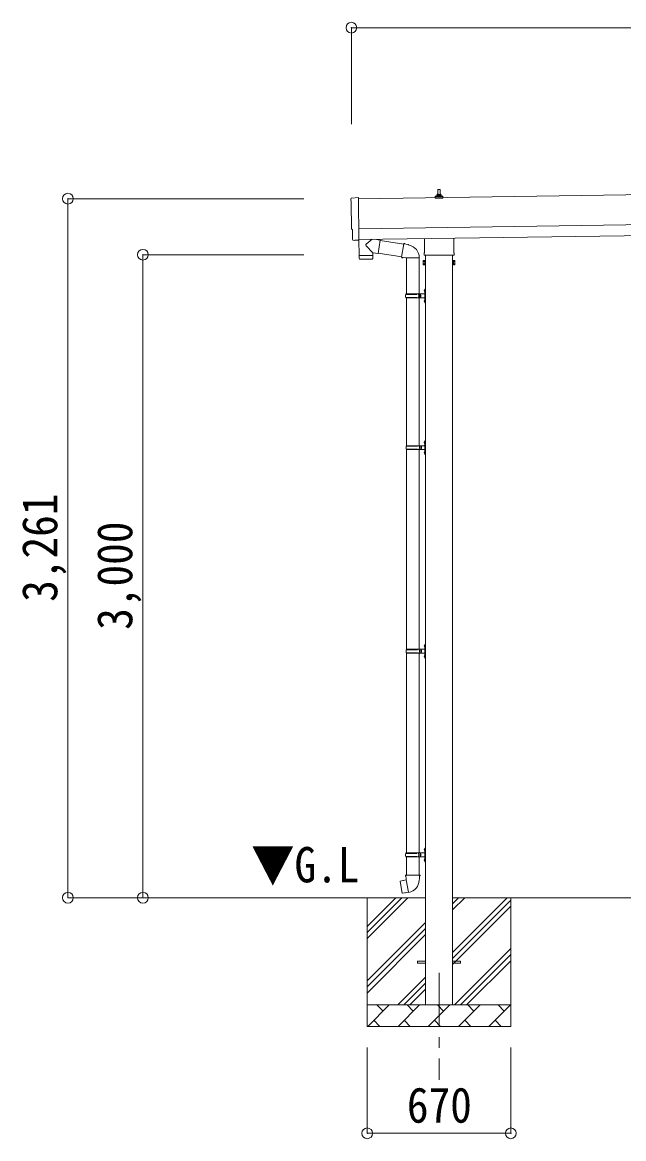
# Model space of a CAD drawing. Units: millimetres at full size, sheet at 1:50. Extents: x -14053 to 14053, y -9700 to 9700.
# Drawn here: x -1710 to 1096, y -6724 to -1516 of the extents above; entities that cross this region are included whole.
import ezdxf
from ezdxf.enums import TextEntityAlignment as Align

# ---------------------------------------------------------------- set-up
doc = ezdxf.new("R2010")
doc.units = ezdxf.units.MM
doc.header["$LTSCALE"] = 50
doc.header["$PDMODE"] = 32
doc.header["$PDSIZE"] = 50
doc.linetypes.add('CHAIN1', pattern=[8, 5, -1, 1, -1])
for name, color, linetype, lineweight in [('0-1_Defpoints', 7, 'CHAIN1', 9), ('0-2_TEXT1', 4, 'Continuous', 9), ('0-3_SHAPE', 7, 'Continuous', 9), ('0-7_PARTS2', 7, 'Continuous', 9), ('0-8_TABLE1', 6, 'Continuous', 9), ('0-9_DIM1', 7, 'Continuous', 9)]:
    doc.layers.add(name, color=color, linetype=linetype, lineweight=lineweight)
doc.styles.add('ＭＳ ゴシック', font='')
doc.styles.get('ＭＳ ゴシック').set_extended_font_data('MS Gothic')

msp = doc.modelspace()

# ---------------------------------------------------------------- linework, layer by layer
at = {"layer": '0-1_Defpoints'}
msp.add_line((234.55, -5950.37), (234.55, -6450.37), dxfattribs=at)
at = {"layer": '0-2_TEXT1'}
for p, q in [((5676.74, -2256.21), (-141.85, -2339.33)), ((-173.47, -2336.35), (-141.93, -2334.25)), ((-141.93, -2334.25), (-139.08, -2533.08)), ((216.3, -2336.61), (216.3, -2328.9)), ((252.8, -2336.61), (216.3, -2336.61)), ((216.68, -2328.11), (252.41, -2328.11)), ((217.06, -2327.93), (223.78, -2326.3)), ((224.16, -2326.11), (244.93, -2326.11)), ((224.55, -2325.32), (224.55, -2321.11)), ((225.55, -2321.11), (243.55, -2321.11)), ((228.55, -2321.11), (229.27, -2297.59)), ((230.27, -2296.61), (238.82, -2296.61)), ((239.82, -2297.59), (240.55, -2321.11)), ((244.55, -2325.32), (244.55, -2321.11)), ((252.03, -2327.93), (245.31, -2326.3)), ((252.8, -2336.61), (252.8, -2328.9)), ((-139.85, -2479.32), (5678.74, -2396.2)), ((-139.14, -2529.32), (5679.45, -2446.19)), ((-158.72, -2533.36), (-165.64, -2533.1)), ((166.25, -2590.6), (166.25, -2524.95)), ((302.85, -2523), (302.85, -2590.6)), ((164.55, -2599.37), (164.55, -2593.87)), ((302.48, -2602.87), (166.61, -2602.87)), ((172.05, -2602.87), (172.05, -6100.37)), ((297.05, -2602.87), (297.05, -6100.37)), ((304.55, -2593.87), (304.55, -2599.37)), ((160.55, -2628.87), (161.3, -2627.56)), ((160.55, -2628.87), (160.55, -2645.87)), ((160.55, -2645.87), (161.3, -2647.19)), ((167.55, -2627.56), (161.3, -2627.56)), ((167.55, -2632.46), (161.3, -2632.46)), ((167.55, -2642.28), (161.3, -2642.28)), ((167.55, -2647.19), (161.3, -2647.19)), ((167.55, -2647.19), (167.55, -2627.56)), ((167.55, -2628.17), (170.05, -2628.17)), ((170.05, -2646.57), (167.55, -2646.57)), ((297.05, -2647.87), (299.05, -2647.87)), ((301.55, -2628.17), (299.05, -2628.17)), ((299.05, -2646.57), (301.55, -2646.57)), ((301.55, -2647.19), (301.55, -2627.56)), ((301.55, -2627.56), (307.79, -2627.56)), ((301.55, -2632.46), (307.79, -2632.46)), ((301.55, -2642.28), (307.79, -2642.28)), ((301.55, -2647.19), (307.79, -2647.19)), ((308.55, -2628.87), (307.79, -2627.56)), ((308.55, -2645.87), (307.79, -2647.19)), ((308.55, -2628.87), (308.55, -2645.87)), ((134.55, -5895.87), (172.05, -5895.87)), ((134.55, -5904.87), (134.55, -5895.87)), ((134.55, -5904.87), (172.05, -5904.87)), ((297.05, -5895.87), (334.55, -5895.87)), ((297.05, -5904.87), (334.55, -5904.87)), ((334.55, -5904.87), (334.55, -5895.87))]:
    msp.add_line(p, q, dxfattribs=at)
for points in [[(-168.52, -2530.15), (-169.19, -2483.13), (-169.79, -2483.13)], [(-157.98, -2533.08), (-157.32, -2532.44), (-139.08, -2533.09)], [(299.05, -2647.87), (299.05, -2626.87), (297.05, -2626.87)]]:
    msp.add_lwpolyline(points, dxfattribs=at)
msp.add_lwpolyline([(170.05, -2647.87), (170.05, -2626.87), (172.05, -2626.87), (172.05, -2647.87)], close=True, dxfattribs=at)
for centre, radius, start, end in [((217.3, -2328.9), 1, 103.62699, 180), ((223.55, -2325.32), 1, 283.62699, 0), ((228.63, -2321.74), 4.13, 90, 171.17633), ((225.55, -2322.11), 1, 90, 180), ((230.27, -2297.61), 1, 90, 178.60509), ((237.88, -2321.11), 4.83, 133.60282, 180), ((231.21, -2321.11), 4.83, 0, 46.39718), ((238.82, -2297.61), 1, 1.39491, 90), ((240.46, -2321.74), 4.13, 8.82367, 90), ((243.55, -2322.11), 1, 0, 90), ((245.55, -2325.32), 1, 180, 256.37301), ((251.8, -2328.9), 1, 0, 76.37301), ((168.55, -2593.87), 4, 125.09963, 180), ((168.55, -2599.37), 4, 180, 194.47751), ((168.55, -2599.37), 4, 194.47751, 241.04498), ((300.55, -2599.37), 4, 298.95502, 345.52249), ((300.55, -2593.87), 4, 0, 54.90037), ((300.55, -2599.37), 4, 345.52249, 0), ((164.89, -2630.01), 4.34, 145.61575, 214.38425), ((164.89, -2644.73), 4.34, 145.61575, 214.38425), ((176.79, -2637.37), 16.24, 162.41205, 197.58795), ((292.3, -2637.37), 16.24, 342.41205, 17.58795), ((304.2, -2630.01), 4.34, 325.61575, 34.38425), ((304.2, -2644.73), 4.34, 325.61575, 34.38425)]:
    msp.add_arc(centre, radius, start, end, dxfattribs=at)
for centre, major_axis, ratio, start_param, end_param in [((-173.27, -2339.34), (-3, -0.04), 0.99863, 4.7647489, 6.2979817), ((-4937.64, -2477.84), (4762.89, 68.04), 0.99863, 6.2686928, 6.2979817), ((-169.86, -2478.74), (-4.41, -0.06), 0.99863, 6.2686928, 7.8539816), ((-165.52, -2530.1), (-2.15, -2.1), 0.9974, 5.5252311, 7.0411395), ((-158.67, -2532.36), (-0.717, -0.7), 0.9974, 0.7579542, 1.5707963)]:
    msp.add_ellipse(centre, major_axis=major_axis, ratio=ratio, start_param=start_param, end_param=end_param, dxfattribs=at)
at = {"layer": '0-3_SHAPE'}
for p, q in [((172.05, -5600.37), (-696.99, -5600.37)), ((-100.45, -5600.37), (-100.45, -6200.37)), ((-100.45, -5733.85), (33.03, -5600.37)), ((-100.45, -5790.42), (89.6, -5600.37)), ((-100.45, -5762.14), (61.31, -5600.37)), ((3372.05, -5600.37), (297.05, -5600.37)), ((297.05, -5657.48), (354.15, -5600.37)), ((297.05, -5629.2), (325.87, -5600.37)), ((297.05, -5855.47), (552.14, -5600.37)), ((297.05, -5883.76), (569.55, -5611.26)), ((297.05, -5912.04), (569.55, -5639.54)), ((-100.45, -5988.41), (172.05, -5715.91)), ((-100.45, -6016.7), (172.05, -5744.2)), ((-100.45, -6044.98), (172.05, -5772.48)), ((306.7, -6100.37), (569.55, -5837.53)), ((334.99, -6100.37), (569.55, -5865.81)), ((363.27, -6100.37), (569.55, -5894.1)), ((42.14, -6100.37), (172.05, -5970.47)), ((70.43, -6100.37), (172.05, -5998.76)), ((98.71, -6100.37), (172.05, -6027.04)), ((-100.45, -6100.37), (569.55, -6100.37)), ((-98.3, -6200.37), (1.7, -6100.37)), ((-26.85, -6128.93), (-55.4, -6100.37)), ((43.12, -6200.37), (143.12, -6100.37)), ((114.57, -6128.93), (86.02, -6100.37)), ((184.55, -6200.37), (284.55, -6100.37)), ((255.99, -6128.93), (227.44, -6100.37)), ((325.97, -6200.37), (425.97, -6100.37)), ((397.41, -6128.93), (368.86, -6100.37)), ((467.39, -6200.37), (567.39, -6100.37)), ((538.83, -6128.93), (510.28, -6100.37)), ((-69.74, -6171.82), (-41.19, -6200.37)), ((71.68, -6171.82), (100.23, -6200.37)), ((213.1, -6171.82), (241.65, -6200.37)), ((354.52, -6171.82), (383.07, -6200.37)), ((495.94, -6171.82), (524.49, -6200.37))]:
    msp.add_line(p, q, dxfattribs=at)
msp.add_lwpolyline([(569.55, -5600.37), (569.55, -6200.37), (-100.45, -6200.37)], dxfattribs=at)
at = {"layer": '0-8_TABLE1'}
for p, q in [((-174.45, -1541.26), (-174.45, -1991.26)), ((7045.55, -1541.26), (-174.45, -1541.26)), ((-1496.99, -2339.01), (-396.99, -2339.01)), ((-1496.99, -2339.01), (-1496.99, -5600.37)), ((-1146.99, -2600.37), (-396.99, -2600.37)), ((-1146.99, -2600.37), (-1146.99, -5600.37)), ((-1496.99, -5600.37), (-696.99, -5600.37)), ((-100.45, -6699.37), (-100.45, -6299.37)), ((569.55, -6699.37), (569.55, -6299.37)), ((-100.45, -6699.37), (569.55, -6699.37))]:
    msp.add_line(p, q, dxfattribs=at)
for p in [(-174.45, -1541.26), (-1496.99, -2339.01), (-1146.99, -2600.37), (-1496.99, -5600.37), (-1146.99, -5600.37), (-100.45, -6699.37), (569.55, -6699.37)]:
    msp.add_point(p, dxfattribs=at)
at = {"layer": '0-9_DIM1'}
for p, q in [((-77.69, -2528.44), (-105.34, -2550.95)), ((-40.07, -2532.45), (-65.91, -2528.27)), ((-40.07, -2532.45), (-50.24, -2595.33)), ((-40.37, -2534.28), (70.67, -2551.43)), ((71, -2549.62), (59.93, -2612.35)), ((71, -2549.62), (90.63, -2553.43)), ((75.7, -2548.26), (76.12, -2550.61)), ((-74.65, -2591.38), (-105.52, -2558.28)), ((-78.97, -2603.46), (-78.98, -2604.46)), ((-74.65, -2591.38), (-50.24, -2595.33)), ((-74.65, -2591.38), (-74.47, -2603.4)), ((-49.94, -2593.51), (60.25, -2610.53)), ((90.63, -2553.43), (92.32, -2555.06)), ((92.32, -2555.06), (94.43, -2555.51)), ((-138.45, -2605.31), (-138.04, -2618.36)), ((-77.46, -2620.44), (-134.99, -2621.27)), ((-133.97, -2604.25), (-133.94, -2605.25)), ((59.93, -2612.35), (79.69, -2615.48)), ((59.93, -2612.35), (60.33, -2614.6)), ((60.33, -2614.6), (63.89, -2615.23)), ((63.89, -2615.23), (65.09, -2613.16)), ((79.69, -2615.48), (81.9, -2614.49)), ((142.19, -2614.89), (81.01, -2614.89)), ((82.05, -2614.89), (82.05, -2783.38)), ((142.05, -2614.89), (142.05, -3491.37)), ((168.05, -2760.38), (171.05, -2758.88)), ((171.05, -2758.88), (171.05, -2825.88)), ((171.05, -2758.88), (172.05, -2758.88)), ((172.05, -2758.88), (172.05, -2825.88)), ((79.05, -2785.38), (129.38, -2785.38)), ((79.05, -2799.38), (129.38, -2799.38)), ((80.05, -2783.38), (166.05, -2783.38)), ((80.05, -2783.38), (80.05, -2785.38)), ((80.05, -2801.38), (80.05, -2799.38)), ((80.05, -2801.38), (166.05, -2801.38)), ((82.05, -2801.38), (82.05, -3493.37)), ((139.05, -2783.38), (139.05, -2787.88)), ((139.05, -2787.88), (141.05, -2787.88)), ((139.05, -2801.38), (139.05, -2796.88)), ((139.05, -2796.88), (141.05, -2796.88)), ((141.05, -2787.88), (141.05, -2796.88)), ((147.05, -2783.38), (147.05, -2801.38)), ((147.05, -2787.88), (150.05, -2787.88)), ((147.05, -2796.88), (150.05, -2796.88)), ((150.05, -2787.88), (150.05, -2796.88)), ((165.74, -2766.23), (167.79, -2767.23)), ((167.01, -2764.23), (167.65, -2764.23)), ((167.01, -2764.23), (167.01, -2772.53)), ((167.01, -2772.53), (167.65, -2772.53)), ((167.01, -2812.23), (167.65, -2812.23)), ((167.01, -2812.23), (167.01, -2820.53)), ((167.65, -2764.23), (168.05, -2764.63)), ((167.65, -2812.23), (167.65, -2820.53)), ((167.65, -2812.23), (168.05, -2812.63)), ((167.79, -2767.23), (168.4, -2768.38)), ((168.05, -2760.38), (168.05, -2824.38)), ((165.74, -2814.23), (167.79, -2815.23)), ((167.01, -2820.53), (167.65, -2820.53)), ((167.65, -2820.53), (168.05, -2820.13)), ((167.79, -2815.23), (168.4, -2816.38)), ((168.05, -2824.38), (171.05, -2825.88)), ((171.05, -2825.88), (172.05, -2825.88)), ((165.74, -3474.22), (167.79, -3475.22)), ((167.01, -3472.22), (167.65, -3472.22)), ((167.01, -3472.22), (167.01, -3480.52)), ((167.01, -3480.52), (167.65, -3480.52)), ((167.65, -3472.22), (168.05, -3472.62)), ((167.79, -3475.22), (168.4, -3476.37)), ((168.05, -3468.37), (171.05, -3466.87)), ((168.05, -3468.37), (168.05, -3532.37)), ((171.05, -3466.87), (171.05, -3533.87)), ((171.05, -3466.87), (172.05, -3466.87)), ((172.05, -3466.87), (172.05, -3533.87)), ((81.55, -3493.37), (131.88, -3493.37)), ((81.55, -3507.37), (131.88, -3507.37)), ((82.05, -3507.37), (82.05, -4441.37)), ((82.55, -3491.37), (82.55, -3493.37)), ((82.55, -3491.37), (166.05, -3491.37)), ((82.55, -3509.37), (82.55, -3507.37)), ((82.55, -3509.37), (166.05, -3509.37)), ((141.55, -3491.37), (141.55, -3495.87)), ((141.55, -3495.87), (143.55, -3495.87)), ((141.55, -3509.37), (141.55, -3504.87)), ((141.55, -3504.87), (143.55, -3504.87)), ((142.05, -3509.37), (142.05, -4441.37)), ((143.55, -3495.87), (143.55, -3504.87)), ((149.55, -3491.37), (149.55, -3509.37)), ((149.55, -3495.87), (152.55, -3495.87)), ((149.55, -3504.87), (152.55, -3504.87)), ((152.55, -3495.87), (152.55, -3504.87)), ((165.74, -3522.22), (167.79, -3523.22)), ((167.01, -3520.22), (167.65, -3520.22)), ((167.01, -3520.22), (167.01, -3528.52)), ((167.01, -3528.52), (167.65, -3528.52)), ((167.65, -3520.22), (167.65, -3528.52)), ((167.65, -3520.22), (168.05, -3520.62)), ((167.65, -3528.52), (168.05, -3528.12)), ((167.79, -3523.22), (168.4, -3524.37)), ((168.04, -3532.37), (171.05, -3533.87)), ((171.05, -3533.87), (172.05, -3533.87)), ((165.74, -4424.22), (167.79, -4425.22)), ((167.01, -4422.22), (167.65, -4422.22)), ((167.01, -4422.22), (167.01, -4430.52)), ((167.65, -4422.22), (168.05, -4422.62)), ((167.79, -4425.22), (168.4, -4426.37)), ((168.05, -4418.37), (171.05, -4416.87)), ((168.05, -4418.37), (168.05, -4482.37)), ((171.05, -4416.87), (171.05, -4483.87)), ((171.05, -4416.87), (172.05, -4416.87)), ((172.05, -4416.87), (172.05, -4483.87)), ((81.55, -4443.37), (131.88, -4443.37)), ((81.55, -4457.37), (131.88, -4457.37)), ((82.05, -4459.36), (82.05, -5391.37)), ((82.55, -4441.37), (82.55, -4443.37)), ((82.55, -4441.37), (166.05, -4441.37)), ((82.55, -4459.37), (82.55, -4457.37)), ((82.55, -4459.37), (166.05, -4459.37)), ((141.55, -4441.37), (141.55, -4445.87)), ((141.55, -4445.87), (143.55, -4445.87)), ((141.55, -4459.37), (141.55, -4454.87)), ((141.55, -4454.87), (143.55, -4454.87)), ((142.05, -4459.36), (142.05, -5391.37)), ((143.55, -4445.87), (143.55, -4454.87)), ((149.55, -4441.37), (149.55, -4459.37)), ((149.55, -4445.87), (152.55, -4445.87)), ((149.55, -4454.87), (152.55, -4454.87)), ((152.55, -4445.87), (152.55, -4454.87)), ((165.74, -4472.22), (167.79, -4473.22)), ((167.01, -4430.52), (167.65, -4430.52)), ((167.01, -4470.22), (167.65, -4470.22)), ((167.01, -4470.22), (167.01, -4478.52)), ((167.01, -4478.52), (167.65, -4478.52)), ((167.65, -4470.22), (167.65, -4478.52)), ((167.65, -4470.22), (168.05, -4470.62)), ((167.65, -4478.52), (168.05, -4478.12)), ((167.79, -4473.22), (168.4, -4474.37)), ((168.04, -4482.37), (171.05, -4483.87)), ((171.05, -4483.87), (172.05, -4483.87)), ((79.05, -5393.37), (129.38, -5393.37)), ((79.05, -5407.37), (129.38, -5407.37)), ((80.05, -5391.37), (166.05, -5391.37)), ((80.05, -5391.37), (80.05, -5393.37)), ((80.05, -5409.37), (80.05, -5407.37)), ((80.05, -5409.37), (166.05, -5409.37)), ((82.05, -5409.37), (82.05, -5494.3)), ((139.05, -5391.37), (139.05, -5395.87)), ((139.05, -5395.87), (141.05, -5395.87)), ((139.05, -5409.37), (139.05, -5404.87)), ((139.05, -5404.87), (141.05, -5404.87)), ((141.05, -5395.87), (141.05, -5404.87)), ((142.05, -5409.37), (142.05, -5494.3)), ((147.05, -5391.37), (147.05, -5409.37)), ((147.05, -5395.87), (150.05, -5395.87)), ((147.05, -5404.87), (150.05, -5404.87)), ((150.05, -5395.87), (150.05, -5404.87)), ((165.74, -5374.22), (167.79, -5375.22)), ((167.01, -5372.22), (167.65, -5372.22)), ((167.01, -5372.22), (167.01, -5380.52)), ((167.01, -5380.52), (167.65, -5380.52)), ((167.65, -5372.22), (168.05, -5372.62)), ((167.79, -5375.22), (168.4, -5376.37)), ((168.05, -5368.37), (171.05, -5366.87)), ((168.05, -5368.37), (168.05, -5432.37)), ((171.05, -5366.87), (171.05, -5433.87)), ((171.05, -5366.87), (172.05, -5366.87)), ((172.05, -5366.87), (172.05, -5433.87)), ((165.74, -5422.22), (167.79, -5423.22)), ((167.01, -5420.22), (167.65, -5420.22)), ((167.01, -5420.22), (167.01, -5428.52)), ((167.01, -5428.52), (167.65, -5428.52)), ((167.65, -5420.22), (167.65, -5428.52)), ((167.65, -5420.22), (168.05, -5420.62)), ((167.65, -5428.52), (168.05, -5428.12)), ((167.79, -5423.22), (168.4, -5424.37)), ((168.05, -5432.37), (171.05, -5433.87)), ((171.05, -5433.87), (172.05, -5433.87)), ((81.45, -5517.5), (53.59, -5522.75)), ((66.33, -5520.15), (66.12, -5520.39)), ((80.2, -5494.3), (78.05, -5495.08)), ((78.05, -5495.08), (78.05, -5498.7)), ((78.05, -5498.7), (80.29, -5499.51)), ((143.9, -5494.3), (80.2, -5494.3)), ((80.2, -5494.3), (80.54, -5514.3)), ((80.54, -5514.3), (81.9, -5516.3)), ((91.81, -5574.8), (81.67, -5517.32)), ((81.7, -5516.5), (81.7, -5517.21)), ((81.9, -5516.3), (81.86, -5516.3)), ((142.23, -5516.24), (142.16, -5518.4)), ((143.55, -5514.3), (142.23, -5516.24)), ((143.9, -5494.3), (143.55, -5514.3)), ((146.05, -5498.7), (143.8, -5499.51)), ((143.9, -5494.3), (146.05, -5495.08)), ((146.05, -5495.08), (146.05, -5498.7)), ((53.59, -5522.75), (52.78, -5523.92)), ((52.78, -5523.92), (62.4, -5578.48)), ((76.42, -5577.39), (76.14, -5577.23)), ((92.11, -5575.56), (91.87, -5574.9))]:
    msp.add_line(p, q, dxfattribs=at)
for points in [[(-139.49, -2533.07), (-138.47, -2604.31), (-74.47, -2603.4)], [(71, -2549.62), (72.14, -2547.64), (75.7, -2548.26)], [(-74.5, -2617.45), (-74.46, -2604.4), (-138.45, -2605.31)], [(165.74, -2770.53), (167.79, -2769.53), (168.4, -2768.38)], [(167.65, -2764.23), (167.65, -2772.53), (168.05, -2772.13)], [(165.74, -2818.53), (167.79, -2817.53), (168.4, -2816.38)], [(165.74, -3478.52), (167.79, -3477.52), (168.4, -3476.37)], [(167.65, -3472.22), (167.65, -3480.52), (168.05, -3480.12)], [(165.74, -3526.52), (167.79, -3525.52), (168.4, -3524.37)], [(165.74, -4428.52), (167.79, -4427.52), (168.4, -4426.37)], [(167.65, -4422.22), (167.65, -4430.52), (168.05, -4430.12)], [(165.74, -4476.52), (167.79, -4475.52), (168.4, -4474.37)], [(165.74, -5378.52), (167.79, -5377.52), (168.4, -5376.37)], [(167.65, -5372.22), (167.65, -5380.52), (168.05, -5380.12)], [(165.74, -5426.52), (167.79, -5425.52), (168.4, -5424.37)], [(68.57, -5519.93), (68.29, -5519.78), (66.33, -5520.15)], [(91.54, -5574.7), (63.56, -5579.3), (62.4, -5578.48)], [(78.61, -5576.83), (78.39, -5577.07), (76.42, -5577.39)]]:
    msp.add_lwpolyline(points, dxfattribs=at)
for centre, radius, start, end in [((-102.03, -2554.69), 5, 131.47396, 225.79244), ((81.9, -2614.49), 60.3, 359.62495, 78), ((-135.04, -2618.27), 3, 181.81845, 270.86677), ((-77.5, -2617.44), 3, 270.81845, 359.81845), ((127.8, -2792.38), 49.25, 171.82876, 180.00002), ((127.8, -2792.38), 49.25, 180.00002, 188.17127), ((129.38, -2783.38), 2, 270, 359.99998), ((129.38, -2801.38), 2, 0.00005, 90.00004), ((171.34, -2768.38), 6, 136.21765, 223.78235), ((171.34, -2816.38), 6, 136.21765, 223.78235), ((166.05, -2781.38), 2, 270, 359.99998), ((166.05, -2803.38), 2, 0.00005, 90.00004), ((171.34, -3476.37), 6, 136.21765, 223.78235), ((166.05, -3489.37), 2, 270, 359.99998), ((130.3, -3500.37), 49.25, 171.82876, 180.00002), ((130.3, -3500.37), 49.25, 180.00002, 188.17127), ((131.88, -3491.37), 2, 270, 359.99998), ((131.88, -3509.37), 2, 0.00005, 90.00004), ((171.34, -3524.37), 6, 136.21765, 223.78235), ((166.05, -3511.37), 2, 0.00005, 90.00004), ((171.34, -4426.37), 6, 136.21765, 223.78235), ((130.3, -4450.37), 49.25, 171.82876, 180.00002), ((130.3, -4450.37), 49.25, 180.00002, 188.17127), ((131.88, -4441.37), 2, 270, 359.99998), ((131.88, -4459.37), 2, 0.00005, 90.00004), ((171.34, -4474.37), 6, 136.21765, 223.78235), ((166.05, -4439.37), 2, 270, 359.99998), ((166.05, -4461.37), 2, 0.00005, 90.00004), ((127.8, -5400.37), 49.25, 171.82876, 180.00002), ((127.8, -5400.37), 49.25, 180.00002, 188.17127), ((129.38, -5391.37), 2, 270, 359.99998), ((129.38, -5409.37), 2, 0.00005, 90.00004), ((171.34, -5376.37), 6, 136.21765, 223.78235), ((166.05, -5389.37), 2, 270, 359.99998), ((166.05, -5411.37), 2, 0.00005, 90.00004), ((171.34, -5424.37), 6, 136.21765, 223.78235), ((81.4, -5517.21), 0.3, 280.66842, 0), ((81.9, -5516.5), 0.2, 100, 180), ((81.9, -5516.3), 60.3, 279.96938, 358), ((91.59, -5575), 0.3, 20, 99.33158), ((92.3, -5575.49), 0.2, 200, 279.96938)]:
    msp.add_arc(centre, radius, start, end, dxfattribs=at)

# ---------------------------------------------------------------- texts
at = {"layer": '0-7_PARTS2', "style": 'ＭＳ ゴシック', "width": 0.9}
msp.add_text('▼G.L', height=165, dxfattribs=at).set_placement((-642.33, -5578.16), align=Align.BOTTOM_LEFT)
at = {"layer": '0-8_TABLE1', "color": 7, "style": 'ＭＳ ゴシック', "width": 0.9}
for s, p in [('3,261', (-1496.99, -4219.69)), ('3,000', (-1146.99, -4350.37))]:
    msp.add_text(s, height=165, rotation=90, dxfattribs=at).set_placement(p, align=Align.BOTTOM_LEFT)
msp.add_text('670', height=165, dxfattribs=at).set_placement((84.55, -6699.37), align=Align.BOTTOM_LEFT)

doc.saveas('drawing.dxf')
